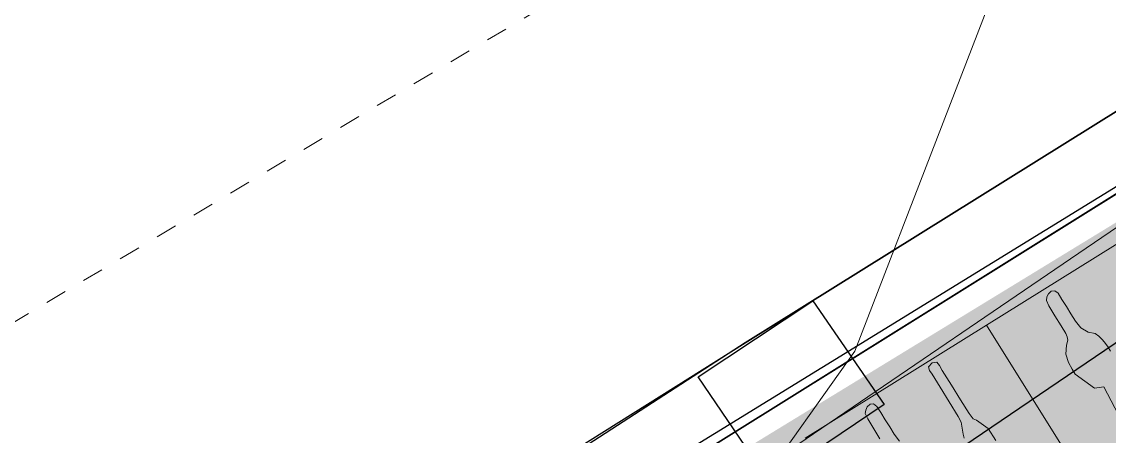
# Model space of a CAD drawing. Header units: metres. Extents: x 3 to 509016, y 4 to 6969473.
# Drawn here: x 507755.74 to 507760.83, y 6967255.21 to 6967257.15 of the extents above; entities that cross this region are included whole.
import ezdxf

# ---------------------------------------------------------------- set-up
doc = ezdxf.new("R2010")
doc.units = ezdxf.units.M
doc.linetypes.add('AEC_Double Dash', pattern=[0.039, 0.015, -0.004, 0.006, -0.004, 0.006, -0.004])
doc.layers.add('_PROP-BDY', color=6, linetype='Continuous', plot=False)
doc.layers.add('defpoints_hatch_bdy', color=47, linetype='Continuous', plot=False)
for name, color, linetype, lineweight in [('A-DETL-GENF', 252, 'Continuous', 5), ('A-FLOR', 252, 'Continuous', 5), ('C-PROP-LINE', 252, 'AEC_Double Dash', 5), ('D_UG_PIPES', 252, 'EXIST_SWD', 0)]:
    doc.layers.add(name, color=color, linetype=linetype, lineweight=lineweight)
doc.layers.add('HATCH_PAVEMENT_FOOTPATH', color=7, linetype='Continuous', true_color=0xffe8a3)
for name, color, linetype in [('mga2020bdy', 252, 'Continuous'), ('mga2020DR_GRATE', 252, 'Continuous'), ('mga2020ROAD_KERB_BACK', 252, 'Continuous'), ('mga2020ROAD_KERB_LIP', 252, 'Continuous'), ('STRINGS LIP', 60, 'Continuous'), ('XREF', 7, 'Continuous')]:
    doc.layers.add(name, color=color, linetype=linetype)
doc.styles.get("Standard").update_dxf_attribs({"font": 'ARIALN.TTF'})
doc.linetypes.add('EXIST_SWD', pattern='A,5,-2.5,5,-2,["SWD",Standard,S=2.5,R=0,X=0,Y=-1.25],-8,5,-2.5,5,-2.5', length=37.5)

# ---------------------------------------------------------------- blocks, each defined once
blk = doc.blocks.new('XD_HATCH')
at = {"layer": 'HATCH_PAVEMENT_FOOTPATH'}
h = blk.add_hatch(color=256, dxfattribs=at)
h.dxf.hatch_style = 1
h.paths.add_polyline_path([(507751.8789, 6967248.3707), (507750.8192, 6967250.0668), (507764.199, 6967258.2482), (507768.6503, 6967260.7366), (507768.8747, 6967259.5551), (507765.4333, 6967257.405), (507765.6876, 6967256.9979)])
at = {"layer": 'defpoints_hatch_bdy', "color": 4}
blk.add_lwpolyline([(507751.8789, 6967248.3707), (507750.8192, 6967250.0668), (507764.6279, 6967258.6941), (507765.6876, 6967256.9979)], close=True, dxfattribs=at)
blk = doc.blocks.new('25027_BNP_Skygate Play-Sheet - 000101 - SITE PLAN')
at = {"layer": '_PROP-BDY'}
blk.add_line((-2226983.4, 4009381.8), (-2226983.4, 4059443.9), dxfattribs=at)
at = {"layer": 'A-DETL-GENF'}
for p, q in [((-2227315.9, 4019131.4), (-2227370.7, 4019131.3)), ((-2227261.1, 4019130.5), (-2227315.9, 4019131.4)), ((-2227234.4, 4019126.8), (-2227261.1, 4019130.5)), ((-2227221.4, 4019116.4), (-2227234.4, 4019126.8)), ((-2227211.9, 4019102.6), (-2227221.4, 4019116.4)), ((-2227428.3, 4019059.2), (-2227388.4, 4019063.1)), ((-2227388.4, 4019063.1), (-2227347.4, 4019062.6)), ((-2227347.4, 4019062.6), (-2227307.8, 4019062.8)), ((-2227307.8, 4019062.8), (-2227268.2, 4019062.8)), ((-2227268.2, 4019062.8), (-2227234.4, 4019062.6)), ((-2227234.4, 4019062.6), (-2227216.5, 4019069.7)), ((-2227216.5, 4019069.7), (-2227209, 4019084.7)), ((-2227209, 4019084.7), (-2227211.9, 4019102.6)), ((-2227559.1, 4018789.1), (-2227577.3, 4018796.1)), ((-2227541.2, 4018782.2), (-2227559.1, 4018789.1)), ((-2227523.6, 4018774.5), (-2227541.2, 4018782.2)), ((-2227506, 4018767.6), (-2227523.6, 4018774.5)), ((-2227476.1, 4018764.7), (-2227506, 4018767.6)), ((-2227395.4, 4018763.9), (-2227476.1, 4018764.7)), ((-2227314.7, 4018763.9), (-2227395.4, 4018763.9)), ((-2227244.1, 4018763.5), (-2227314.7, 4018763.9)), ((-2227223, 4018764.8), (-2227244.1, 4018763.5)), ((-2227204.9, 4018759.2), (-2227223, 4018764.8)), ((-2227198, 4018734.7), (-2227204.9, 4018759.2)), ((-2227598.3, 4018675.5), (-2227536.3, 4018702.7)), ((-2227536.3, 4018702.7), (-2227522, 4018711.4)), ((-2227522, 4018711.4), (-2227506.7, 4018713.7)), ((-2227506.7, 4018713.7), (-2227490.9, 4018714)), ((-2227490.9, 4018714), (-2227415.7, 4018714.3)), ((-2227415.7, 4018714.3), (-2227335, 4018714.3)), ((-2227335, 4018714.3), (-2227254.2, 4018714.7)), ((-2227254.2, 4018714.7), (-2227227.1, 4018713.4)), ((-2227227.1, 4018713.4), (-2227207.5, 4018715.6)), ((-2227207.5, 4018715.6), (-2227198, 4018734.7)), ((-2227665, 4018675.4), (-2227598.3, 4018675.5)), ((-2227598.6, 4018196.3), (-2227701.5, 4018154.5)), ((-2227570.7, 4018195.7), (-2227598.6, 4018196.3)), ((-2227534.4, 4018193.9), (-2227570.7, 4018195.7)), ((-2227495, 4018183.2), (-2227534.4, 4018193.9)), ((-2227718.6, 4018113.7), (-2228276.9, 4018158.4)), ((-2227701.5, 4018154.5), (-2227718.6, 4018113.7)), ((-2227461, 4018158.1), (-2227495, 4018183.2)), ((-2227445.2, 4018141.2), (-2227461, 4018158.1)), ((-2227430.2, 4018135.1), (-2227445.2, 4018141.2)), ((-2227413.6, 4018132.2), (-2227430.2, 4018135.1)), ((-2227370.7, 4018131.3), (-2227413.6, 4018132.2)), ((-2227315.9, 4018131.4), (-2227370.7, 4018131.3)), ((-2227261.1, 4018130.5), (-2227315.9, 4018131.4)), ((-2227234.4, 4018126.8), (-2227261.1, 4018130.5)), ((-2227221.4, 4018116.4), (-2227234.4, 4018126.8)), ((-2227211.9, 4018102.6), (-2227221.4, 4018116.4)), ((-2227209, 4018084.7), (-2227211.9, 4018102.6)), ((-2227464.1, 4018040), (-2227428.3, 4018059.2)), ((-2227428.3, 4018059.2), (-2227388.4, 4018063.1)), ((-2227388.4, 4018063.1), (-2227347.4, 4018062.6)), ((-2227347.4, 4018062.6), (-2227307.8, 4018062.8)), ((-2227307.8, 4018062.8), (-2227268.2, 4018062.8)), ((-2227268.2, 4018062.8), (-2227234.4, 4018062.6)), ((-2227234.4, 4018062.6), (-2227216.5, 4018069.7)), ((-2227216.5, 4018069.7), (-2227209, 4018084.7)), ((-2227594.1, 4017999.2), (-2227572.7, 4017998.2)), ((-2227572.7, 4017998.2), (-2227551.3, 4017999.2)), ((-2227551.3, 4017999.2), (-2227529.6, 4018002.6)), ((-2227529.6, 4018002.6), (-2227505.8, 4018007.7)), ((-2227505.8, 4018007.7), (-2227485.6, 4018016.4)), ((-2227485.6, 4018016.4), (-2227464.1, 4018040))]:
    blk.add_line(p, q, dxfattribs=at)
at = {"layer": 'A-FLOR'}
for p, q in [((-2227105.6, 4017363.7), (-2227199.4, 4019729.5)), ((-2227183.4, 4019426.1), (-2227183.4, 4018426.1)), ((-2227183.4, 4018426.1), (-2228983.4, 4018426.1)), ((-2228983.4, 4018426.1), (-2227183.4, 4018426.1)), ((-2227183.4, 4018426.1), (-2227183.4, 4017426.1))]:
    blk.add_line(p, q, dxfattribs=at)
at = {"layer": 'C-PROP-LINE'}
blk.add_line((-2223988.2, 4059890.8), (-2225150.5, 4003276.3), dxfattribs=at)
blk = doc.blocks.new('XE_ARCH')
at = {"xscale": 0.001, "yscale": 0.001, "zscale": 0.001, "rotation": 121.996}
blk.add_blockref('25027_BNP_Skygate Play-Sheet - 000101 - SITE PLAN', (509988.1258, 6971273.7702), dxfattribs=at)
blk = doc.blocks.new('XE_LOT BOUNDARY')
at = {"layer": '_PROP-BDY'}
blk.add_line((507767.8185, 6967260.6875), (507725.3615, 6967234.1616), dxfattribs=at)
at = {"layer": 'C-PROP-LINE'}
blk.add_line((507723.3955, 6967236.4649), (507772.0253, 6967265.477), dxfattribs=at)
blk = doc.blocks.new('XE_SURVEY')
at = {"layer": 'D_UG_PIPES', "flags": 128}
blk.add_lwpolyline([(507716.9447, 6967228.7162), (507720.9949, 6967231.9946), (507721.8177, 6967232.6612), (507728.3424, 6967236.3598), (507737.4607, 6967241.5661), (507738.8597, 6967242.3772), (507740.1304, 6967243.1743), (507740.9775, 6967243.7057), (507743.9514, 6967245.5512), (507752.0419, 6967250.5306), (507755.8742, 6967252.8893), (507757.1491, 6967253.6795), (507759.1677, 6967254.9422), (507759.6377, 6967255.6032), (507762.3373, 6967262.6002), (507763.9398, 6967266.8052), (507765.5351, 6967271.013), (507768.1357, 6967277.8982)], dxfattribs=at)
at = {"layer": 'mga2020bdy'}
blk.add_polyline3d([(507722.5905, 6967232.6075, 4.3474), (507725.1204, 6967234.2155, 4.3986), (507729.3938, 6967236.8067, 4.4566), (507733.0248, 6967239.0482, 4.469), (507736.0993, 6967240.9477, 4.4527), (507736.6834, 6967241.3067, 4.4393), (507736.9844, 6967241.4339, 4.4329), (507737.975, 6967242.3757, 4.4239), (507738.0041, 6967242.4202, 4.4222), (507740.823, 6967244.1743, 4.4566), (507752.055, 6967251.1994, 4.5262), (507759.1248, 6967255.6432, 4.4809), (507762.5143, 6967257.7594, 4.509), (507764.0703, 6967258.6973, 4.5203), (507768.0649, 6967260.9222, 4.5487), (507768.4417, 6967261.119, 4.552), (507772.9333, 6967263.3018, 4.591), (507777.8674, 6967265.5383, 4.6363), (507783.8819, 6967268.22, 4.6925)], dxfattribs=at)
at = {"layer": 'mga2020DR_GRATE'}
blk.add_polyline3d([(507758.9054, 6967255.4835, 4.4636), (507759.4411, 6967255.84, 4.4722), (507759.7746, 6967255.354, 4.3905), (507759.2387, 6967254.9913, 4.3703), (507758.9054, 6967255.4835, 4.4636)], dxfattribs=at)
at = {"layer": 'mga2020ROAD_KERB_BACK'}
blk.add_polyline3d([(507738.2228, 6967241.4591, 4.5329), (507740.5152, 6967242.8258, 4.5216), (507741.08, 6967243.8212, 4.5636), (507746.5121, 6967247.2219, 4.6144), (507752.2955, 6967250.8388, 4.6445), (507757.8965, 6967254.3534, 4.6285), (507759.1736, 6967254.499, 4.5861), (507761.3848, 6967256.0005, 4.6263), (507762.5074, 6967257.2531, 4.6308), (507763.0964, 6967257.6156, 4.6351), (507767.4311, 6967260.1022, 4.6661), (507768.2485, 6967260.5368, 4.6718), (507771.8944, 6967262.3499, 4.7037), (507773.1568, 6967262.9317, 4.7146), (507778.0594, 6967265.1621, 4.7595), (507784.0446, 6967267.8262, 4.8092)], dxfattribs=at)
at = {"layer": 'mga2020ROAD_KERB_LIP'}
blk.add_polyline3d([(507783.8819, 6967268.22, 4.6925), (507777.8674, 6967265.5383, 4.6363), (507772.9333, 6967263.3018, 4.591), (507768.4417, 6967261.119, 4.552), (507768.0649, 6967260.9222, 4.5487), (507764.0703, 6967258.6973, 4.5203), (507762.5143, 6967257.7594, 4.509), (507759.1248, 6967255.6432, 4.4809), (507757.4654, 6967254.5665, 4.4958), (507752.055, 6967251.1994, 4.5262), (507746.2396, 6967247.5524, 4.5016), (507740.823, 6967244.1743, 4.4566), (507737.975, 6967242.3757, 4.4239)], dxfattribs=at)
blk = doc.blocks.new('XD_DESIGN_1')
at = {"layer": 'mga2020ROAD_KERB_BACK'}
blk.add_polyline3d([(507738.2228, 6967241.4591, 4.5329), (507740.5152, 6967242.8258, 4.5216), (507741.08, 6967243.8212, 4.5636), (507746.5121, 6967247.2219, 4.6144), (507752.2955, 6967250.8388, 4.6445), (507757.8965, 6967254.3534, 4.6285), (507759.1736, 6967254.499, 4.5861), (507761.3848, 6967256.0005, 4.6263), (507762.5074, 6967257.2531, 4.6308), (507763.0964, 6967257.6156, 4.6351), (507767.4311, 6967260.1022, 4.6661), (507768.2485, 6967260.5368, 4.6718), (507771.8944, 6967262.3499, 4.7037), (507773.1568, 6967262.9317, 4.7146), (507778.0594, 6967265.1621, 4.7595), (507784.0446, 6967267.8262, 4.8092), (507788.4512, 6967269.6966, 4.8489), (507789.1437, 6967270.0505, 4.8638), (507789.8322, 6967270.5465, 4.8695), (507791.7059, 6967272.1166, 4.8826)], dxfattribs=at)
at = {"layer": 'STRINGS LIP', "color": 60, "linetype": 'Continuous', "lineweight": -3}
blk.add_polyline3d([(507739.7938, 6967240.6545, 4.5), (507750.7608, 6967250.1603, 4.6008), (507764.6279, 6967258.6941, 4.626), (507767.8185, 6967260.6875, 4.6018), (507767.9299, 6967260.7572, 4.601), (507769.3113, 6967261.5314, 4.5891), (507772.9333, 6967263.3018, 4.62)], dxfattribs=at)
blk = doc.blocks.new('XD_DESIGN_2')
at = {"layer": 'mga2020ROAD_KERB_BACK'}
blk.add_polyline3d([(507738.2228, 6967241.4591, 4.5329), (507740.5152, 6967242.8258, 4.5216), (507741.08, 6967243.8212, 4.5636), (507746.5121, 6967247.2219, 4.6144), (507752.2955, 6967250.8388, 4.6445), (507757.8965, 6967254.3534, 4.6285), (507759.1736, 6967254.499, 4.5861), (507761.3848, 6967256.0005, 4.6263), (507762.5074, 6967257.2531, 4.6308), (507763.0964, 6967257.6156, 4.6351), (507767.4311, 6967260.1022, 4.6661), (507768.2485, 6967260.5368, 4.6718), (507771.8944, 6967262.3499, 4.7037), (507773.1568, 6967262.9317, 4.7146), (507778.0594, 6967265.1621, 4.7595), (507784.0446, 6967267.8262, 4.8092), (507788.4512, 6967269.6966, 4.8489), (507789.1437, 6967270.0505, 4.8638), (507789.8322, 6967270.5465, 4.8695), (507791.7059, 6967272.1166, 4.8826)], dxfattribs=at)
at = {"layer": 'STRINGS LIP', "color": 60, "linetype": 'Continuous', "lineweight": -3}
blk.add_polyline3d([(507739.7938, 6967240.6545, 4.5), (507750.7608, 6967250.1603, 4.6008), (507764.6279, 6967258.6941, 4.626), (507767.8185, 6967260.6875, 4.6018), (507767.9299, 6967260.7572, 4.601), (507769.3113, 6967261.5314, 4.5891), (507772.9333, 6967263.3018, 4.62)], dxfattribs=at)

msp = doc.modelspace()

# ---------------------------------------------------------------- block references
for name in ['XD_HATCH', 'XE_ARCH', 'XE_SURVEY']:
    msp.add_blockref(name, (0, 0))
at = {"layer": 'XREF'}
for name in ['XD_HATCH', 'XE_ARCH', 'XE_SURVEY', 'XE_LOT BOUNDARY']:
    msp.add_blockref(name, (0, 0), dxfattribs=at)

# ---------------------------------------------------------------- next in the draw order: block references
msp.add_blockref('XD_DESIGN_1', (0, 0))

# ---------------------------------------------------------------- next in the draw order: block references
msp.add_blockref('XD_DESIGN_2', (0, 0), dxfattribs=at)

doc.saveas('drawing.dxf')
